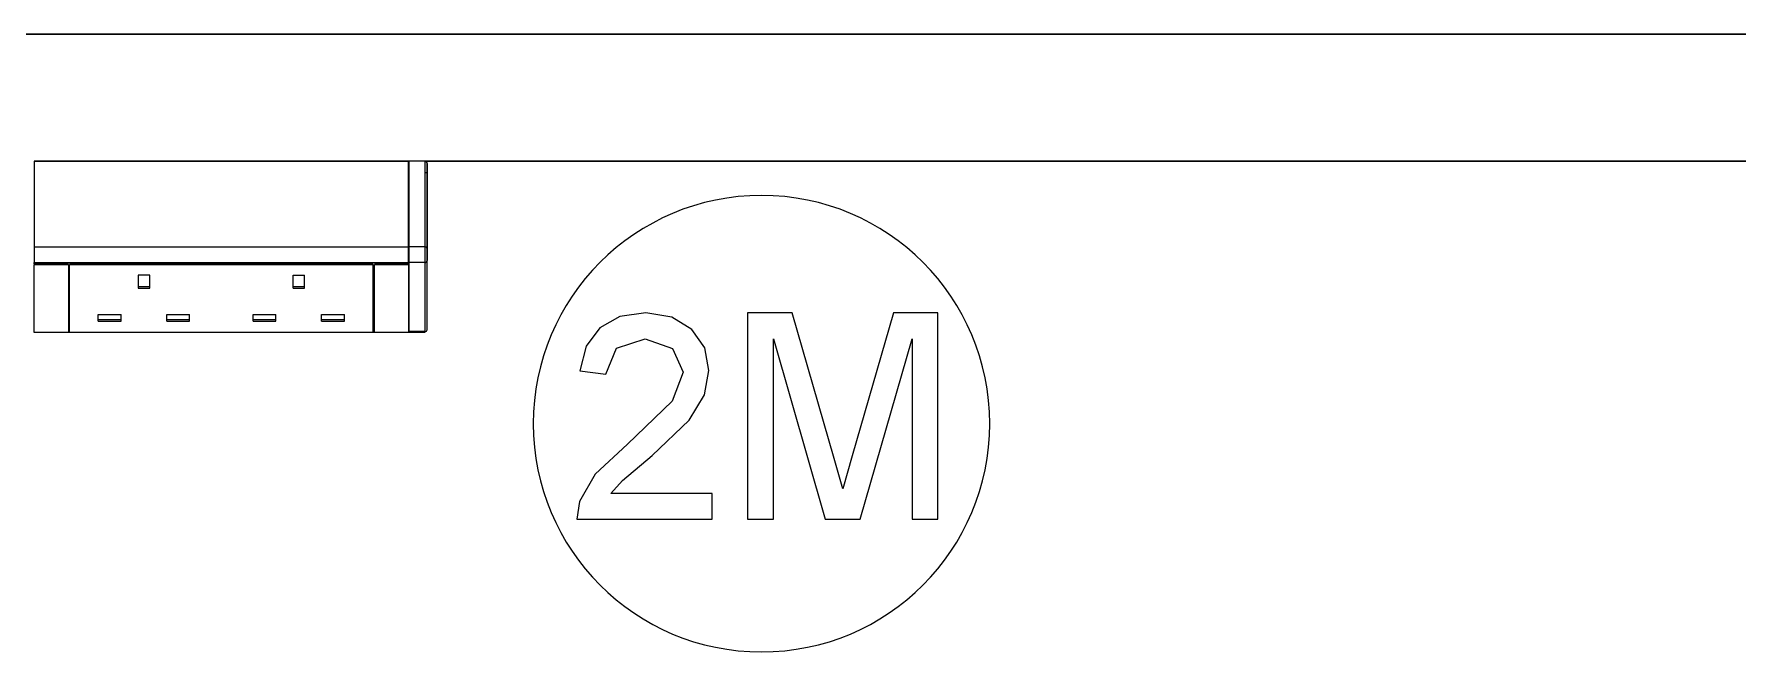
# Model space of a CAD drawing. Header units: millimetres. Extents: x 155927 to 295199, y -4084 to 97293.
# Drawn here: x 168326 to 169072, y 23962 to 24233 of the extents above; entities that cross this region are included whole.
import ezdxf

# ---------------------------------------------------------------- set-up
doc = ezdxf.new("R2010")
doc.units = ezdxf.units.MM
doc.header["$MEASUREMENT"] = 0
doc.layers.add('I-FURN', color=8, linetype='CONTINUOUS', lineweight=9)
doc.layers.add('I-WALL', color=7, linetype='CONTINUOUS', lineweight=9)

msp = doc.modelspace()

# ---------------------------------------------------------------- linework, layer by layer
at = {"layer": 'I-FURN'}
for p, q in [((168489.89, 24176.89), (168325.99, 24176.89)), ((168325.99, 24176.88), (168489.89, 24176.88)), ((168325.99, 24176.88), (168325.99, 24139.43)), ((168489.89, 24139.43), (168489.89, 24176.88)), ((168497.02, 24176.89), (168490.02, 24176.89)), ((168497.02, 24176.88), (168490.02, 24176.88)), ((168490.02, 24176.88), (168490.02, 24139.43)), ((169200.72, 24176.88), (168497.02, 24176.88)), ((168497.02, 24176.88), (169200.72, 24176.88)), ((168497.02, 24176.88), (168497.02, 24139.43)), ((168497.02, 24171.89), (168498.02, 24171.89)), ((168498.02, 24175.89), (168498.02, 24175.89)), ((168498.02, 24138.86), (168498.02, 24175.89)), ((168498.02, 24175.89), (168498.02, 24171.89)), ((168498.02, 24171.89), (168498.02, 24133.33)), ((168325.99, 24139.43), (168489.89, 24139.43)), ((168325.99, 24139.43), (168325.99, 24132.51)), ((168489.89, 24132.51), (168489.89, 24139.43)), ((168489.95, 24131.67), (168489.95, 24134.13)), ((168497.02, 24139.43), (168490.02, 24139.43)), ((168490.02, 24139.43), (168490.02, 24132.51)), ((168497.02, 24139.43), (168497.02, 24132.51)), ((168498.02, 24133.33), (168498.02, 24138.86)), ((168325.95, 24131.67), (168340.95, 24131.67)), ((168325.95, 24101.85), (168325.95, 24131.67)), ((168325.99, 24132.51), (168489.89, 24132.51)), ((168325.99, 24131.87), (168325.99, 24132.51)), ((168340.95, 24131.87), (168325.99, 24131.87)), ((168340.95, 24131.67), (168340.95, 24101.85)), ((168474.45, 24131.87), (168341.45, 24131.87)), ((168341.45, 24131.67), (168474.45, 24131.67)), ((168341.45, 24101.85), (168341.45, 24131.67)), ((168376.56, 24126.95), (168371.56, 24126.95)), ((168371.56, 24126.95), (168371.56, 24121.21)), ((168376.56, 24121.21), (168376.56, 24126.95)), ((168439.35, 24121.21), (168439.35, 24126.95)), ((168439.35, 24126.95), (168444.35, 24126.95)), ((168444.35, 24121.21), (168444.35, 24126.95)), ((168474.45, 24101.85), (168474.45, 24131.67)), ((168489.89, 24131.87), (168474.95, 24131.87)), ((168474.95, 24131.67), (168489.95, 24131.67)), ((168474.95, 24101.85), (168474.95, 24131.67)), ((168489.89, 24132.51), (168489.89, 24131.87)), ((168489.95, 24131.67), (168489.95, 24101.85)), ((168497.02, 24132.51), (168490.02, 24132.51)), ((168490.02, 24132.51), (168490.02, 24102.23)), ((168497.02, 24132.51), (168497.02, 24102.23)), ((168498.02, 24103.05), (168498.02, 24133.33)), ((168498.02, 24103.05), (168498.02, 24133.33)), ((168371.56, 24121.95), (168376.56, 24121.95)), ((168371.56, 24121.21), (168376.56, 24121.21)), ((168439.35, 24121.95), (168444.35, 24121.95)), ((168439.35, 24121.21), (168444.35, 24121.21)), ((168354.06, 24106.87), (168354.06, 24109.74)), ((168354.06, 24109.74), (168364.06, 24109.74)), ((168354.06, 24107.61), (168364.06, 24107.61)), ((168354.06, 24106.87), (168364.06, 24106.87)), ((168364.06, 24106.87), (168364.06, 24109.74)), ((168384.06, 24106.87), (168384.06, 24109.74)), ((168384.06, 24109.74), (168394.06, 24109.74)), ((168384.06, 24107.61), (168394.06, 24107.61)), ((168384.06, 24106.87), (168394.06, 24106.87)), ((168394.06, 24106.87), (168394.06, 24109.74)), ((168421.85, 24106.87), (168421.85, 24109.74)), ((168421.85, 24109.74), (168431.85, 24109.74)), ((168421.85, 24107.61), (168431.85, 24107.61)), ((168421.85, 24106.87), (168431.85, 24106.87)), ((168431.85, 24106.87), (168431.85, 24109.74)), ((168451.85, 24106.87), (168451.85, 24109.74)), ((168451.85, 24109.74), (168461.85, 24109.74)), ((168451.85, 24107.61), (168461.85, 24107.61)), ((168451.85, 24106.87), (168461.85, 24106.87)), ((168461.85, 24106.87), (168461.85, 24109.74)), ((168573.66, 24103.92), (168567.74, 24095.93)), ((168582.46, 24108.8), (168573.66, 24103.92)), ((168593.82, 24110.43), (168582.46, 24108.8)), ((168605.27, 24108.62), (168593.82, 24110.43)), ((168614.05, 24103.19), (168605.27, 24108.62)), ((168657.9, 24110.43), (168638.45, 24110.43)), ((168638.45, 24110.43), (168638.45, 24020.02)), ((168676.4, 24046.7), (168657.9, 24110.43)), ((168702.36, 24110.43), (168684.17, 24047.81)), ((168721.8, 24110.43), (168702.36, 24110.43)), ((168721.8, 24020.02), (168721.8, 24110.43)), ((168340.95, 24101.85), (168325.95, 24101.85)), ((168325.99, 24102.05), (168489.89, 24102.05)), ((168341.45, 24102.23), (168340.95, 24102.23)), ((168474.45, 24101.85), (168341.45, 24101.85)), ((168474.95, 24102.23), (168474.45, 24102.23)), ((168489.95, 24101.85), (168474.95, 24101.85)), ((168497.02, 24102.23), (168490.02, 24102.23)), ((168490.02, 24102.23), (168490.02, 24102.05)), ((168490.02, 24102.05), (168497.02, 24102.05)), ((168490.02, 24102.05), (168497.02, 24102.05)), ((168490.02, 24102.05), (168497.02, 24102.05)), ((168497.02, 24102.23), (168497.02, 24102.05)), ((168497.79, 24102.42), (168497.77, 24102.39)), ((168581.05, 24095), (168593.58, 24099.13)), ((168593.58, 24099.13), (168605.6, 24094.9)), ((168619.64, 24095.08), (168614.05, 24103.19)), ((168649.76, 24020.02), (168649.76, 24099.13)), ((168649.76, 24099.13), (168672.47, 24020.02)), ((168687.79, 24020.02), (168710.5, 24099.13)), ((168710.5, 24099.13), (168710.5, 24020.02)), ((168567.74, 24095.93), (168565, 24085)), ((168576.3, 24083.59), (168581.05, 24095)), ((168605.6, 24094.9), (168610.2, 24084.54)), ((168621.5, 24085.22), (168619.64, 24095.08)), ((168565, 24085), (168576.3, 24083.59)), ((168610.2, 24084.54), (168605.32, 24071.73)), ((168619.49, 24074.51), (168621.5, 24085.22)), ((168612.82, 24063.42), (168619.49, 24074.51)), ((168605.32, 24071.73), (168585.81, 24052.91)), ((168596.63, 24047.94), (168612.82, 24063.42)), ((168585.81, 24052.91), (168571.66, 24039.81)), ((168583.63, 24037.07), (168596.63, 24047.94)), ((168680.13, 24033.39), (168676.4, 24046.7)), ((168684.17, 24047.81), (168680.13, 24033.39)), ((168571.66, 24039.81), (168564.8, 24027.81)), ((168578.53, 24031.32), (168583.63, 24037.07)), ((168622.92, 24031.32), (168578.53, 24031.32)), ((168622.92, 24020.02), (168622.92, 24031.32)), ((168564.8, 24027.81), (168563.58, 24020.02)), ((168563.58, 24020.02), (168622.92, 24020.02)), ((168638.45, 24020.02), (168649.76, 24020.02)), ((168672.47, 24020.02), (168687.79, 24020.02)), ((168710.5, 24020.02), (168721.8, 24020.02))]:
    msp.add_line(p, q, dxfattribs=at)
at = {"layer": 'I-FURN', "flags": 128}
for points in [[(168497.02, 24176.89), (168497.06, 24176.89), (168497.1, 24176.89), (168497.13, 24176.89), (168497.17, 24176.88), (168497.21, 24176.87), (168497.25, 24176.86), (168497.29, 24176.85), (168497.33, 24176.84), (168497.37, 24176.83), (168497.4, 24176.81), (168497.44, 24176.8), (168497.48, 24176.78), (168497.51, 24176.76), (168497.55, 24176.74), (168497.58, 24176.72), (168497.61, 24176.69), (168497.64, 24176.67), (168497.67, 24176.64), (168497.7, 24176.62), (168497.73, 24176.59), (168497.76, 24176.56), (168497.79, 24176.53), (168497.81, 24176.5), (168497.83, 24176.47), (168497.86, 24176.43), (168497.88, 24176.4), (168497.9, 24176.36), (168497.92, 24176.33), (168497.93, 24176.29), (168497.95, 24176.25), (168497.96, 24176.22), (168497.97, 24176.18), (168497.98, 24176.14), (168497.99, 24176.1), (168498, 24176.06), (168498.01, 24176.02), (168498.01, 24175.98), (168498.01, 24175.94), (168498.02, 24175.9), (168498.02, 24175.89)], [(168498.02, 24138.86), (168498.02, 24141.64), (168498.02, 24144.34), (168498.02, 24146.95), (168498.02, 24149.48), (168498.02, 24151.91), (168498.02, 24154.24), (168498.02, 24156.46), (168498.02, 24158.59), (168498.02, 24160.6), (168498.02, 24162.51), (168498.02, 24164.29), (168498.02, 24165.96), (168498.02, 24167.51), (168498.02, 24168.94), (168498.02, 24170.24), (168498.02, 24171.42), (168498.02, 24172.46), (168498.02, 24173.37), (168498.02, 24174.16), (168498.02, 24174.8), (168498.02, 24175.32), (168498.02, 24175.69), (168498.02, 24175.89)], [(168498.02, 24175.89), (168498.02, 24175.89), (168498.02, 24175.88), (168498.02, 24175.86), (168498.02, 24175.84), (168498.02, 24175.81), (168498.02, 24175.78), (168498.02, 24175.74), (168498.02, 24175.69), (168498.02, 24175.64), (168498.02, 24175.58), (168498.02, 24175.51), (168498.02, 24175.44), (168498.02, 24175.36), (168498.02, 24175.28), (168498.02, 24175.19), (168498.02, 24175.1), (168498.02, 24175), (168498.02, 24174.9), (168498.02, 24174.79), (168498.02, 24174.68), (168498.02, 24174.56), (168498.02, 24174.44), (168498.02, 24174.32), (168498.02, 24174.19), (168498.02, 24174.05), (168498.02, 24173.92), (168498.02, 24173.78), (168498.02, 24173.64), (168498.02, 24173.49), (168498.02, 24173.34), (168498.02, 24173.19), (168498.02, 24173.04), (168498.02, 24172.89), (168498.02, 24172.73), (168498.02, 24172.57), (168498.02, 24172.41), (168498.02, 24172.26), (168498.02, 24172.1), (168498.02, 24171.94), (168498.02, 24171.89)], [(168498.02, 24133.33), (168498.02, 24133.42), (168498.02, 24133.52), (168498.02, 24133.62), (168498.02, 24133.73), (168498.02, 24133.85), (168498.02, 24133.96), (168498.02, 24134.09), (168498.02, 24134.21), (168498.02, 24134.34), (168498.02, 24134.48), (168498.02, 24134.61), (168498.02, 24134.76), (168498.02, 24134.9), (168498.02, 24135.04), (168498.02, 24135.19), (168498.02, 24135.34), (168498.02, 24135.5), (168498.02, 24135.65), (168498.02, 24135.81), (168498.02, 24135.97), (168498.02, 24136.12), (168498.02, 24136.28), (168498.02, 24136.44), (168498.02, 24136.6), (168498.02, 24136.76), (168498.02, 24136.92), (168498.02, 24137.08), (168498.02, 24137.24), (168498.02, 24137.4), (168498.02, 24137.55), (168498.02, 24137.71), (168498.02, 24137.86), (168498.02, 24138.01), (168498.02, 24138.16), (168498.02, 24138.31), (168498.02, 24138.45), (168498.02, 24138.59), (168498.02, 24138.73), (168498.02, 24138.86)], [(168497.52, 24102.18), (168497.49, 24102.16), (168497.45, 24102.15), (168497.41, 24102.13), (168497.38, 24102.11), (168497.34, 24102.1), (168497.3, 24102.09), (168497.26, 24102.08), (168497.22, 24102.07), (168497.19, 24102.06), (168497.15, 24102.05), (168497.11, 24102.05), (168497.07, 24102.05), (168497.03, 24102.05), (168497.02, 24102.05)]]:
    msp.add_lwpolyline(points, dxfattribs=at)
at = {"layer": 'I-FURN'}
for start, end in [(0, 180), (180, 0)]:
    msp.add_arc((168644.52, 24061.89), 100, start, end, dxfattribs=at)
for centre, ratio, start_param, end_param in [((168497.02, 24175.89), 0.998113, 0, 1.570796), ((168497.02, 24138.86), 0.56467, 0, 1.570796), ((168497.02, 24133.33), 0.819152, 4.712389, 6.283185), ((168497.02, 24103.05), 0.819152, 4.712389, 6.283185)]:
    msp.add_ellipse(centre, major_axis=(1, 0), ratio=ratio, start_param=start_param, end_param=end_param, dxfattribs=at)
at = {"layer": 'I-WALL', "lineweight": 30}
msp.add_line((163796.83, 24232.61), (169500.83, 24232.61), dxfattribs=at)

doc.saveas('drawing.dxf')
